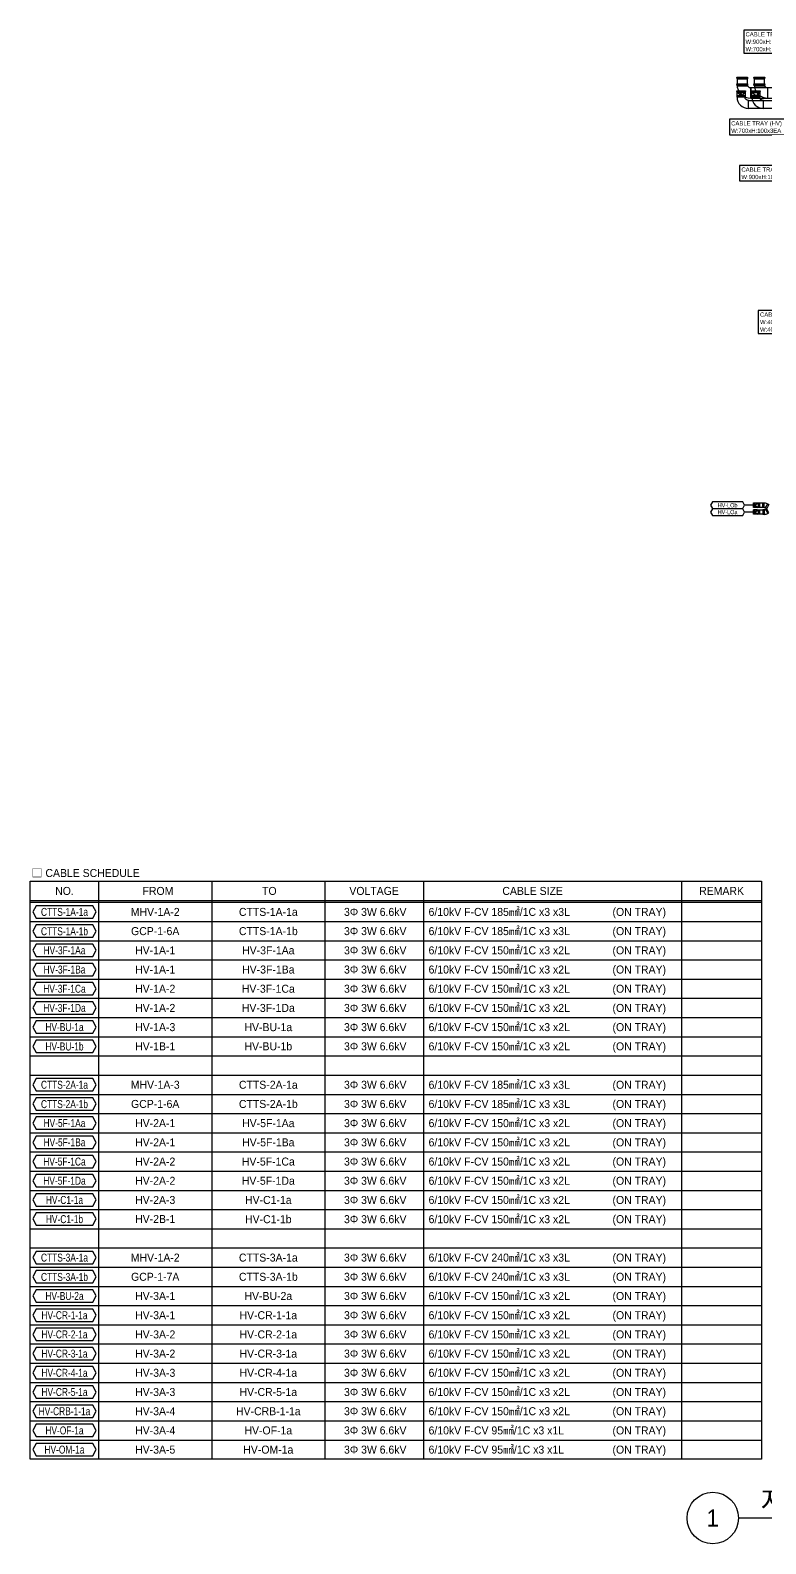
# Model space of a CAD drawing. Header units: millimetres. Extents: x 14100 to 374841, y -351975 to 881100.
# Drawn here: x 31047 to 95361, y -347550 to -215149 of the extents above; entities that cross this region are included whole.
import ezdxf
from ezdxf.enums import TextEntityAlignment as Align

# ---------------------------------------------------------------- set-up
doc = ezdxf.new("R2010")
doc.units = ezdxf.units.MM
doc.header["$LTSCALE"] = 150
for name, color, linetype in [('-----26 Electrical Cable Tray_HV_IT', 4, 'Continuous'), ('-----26 Electrical Cable Tray_HV_N', 30, 'Continuous'), ('-----26 Electrical Cable Tray_HV_UT A', 1, 'Continuous'), ('-----26 Electrical Cable Tray_HV_UT B', 71, 'Continuous'), ('-----26 Electrical Cable Tray_HV_발전기 A', 6, 'Continuous'), ('-----26 Electrical Cable Tray_HV_발전기 B', 103, 'Continuous'), ('-----29 Cable Schedule', 1, 'Continuous'), ('-----29 Indicator', 1, 'Continuous'), ('-----29 주기', 1, 'Continuous'), ('-----30 Text', 2, 'Continuous'), ('-----41 Drawing Title', 2, 'Continuous'), ('-----99 Cable Schedule', 2, 'Continuous')]:
    doc.layers.add(name, color=color, linetype=linetype)
doc.styles.add('ELEC', font='')
doc.styles.get('ELEC').set_extended_font_data('Dotum')

# ---------------------------------------------------------------- blocks, each defined once
blk = doc.blocks.new('A$634112462862')
at = {"color": 0}
for p, q in [((0, 100), (0, 500)), ((0, 500), (700, 500)), ((0, 0), (0, 100)), ((700, 0), (0, 0)), ((700, 500), (700, 100)), ((700, 100), (700, 0))]:
    blk.add_line(p, q, dxfattribs=at)
at = {"color": 8}
for p, q in [((700, 400), (0, 500)), ((700, 500), (0, 400)), ((350, 100), (0, 400)), ((0, 400), (700, 400)), ((700, 100), (0, 100)), ((350, 100), (700, 400))]:
    blk.add_line(p, q, dxfattribs=at)
blk = doc.blocks.new('A$527511562058')
at = {"color": 0}
for p, q in [((0, 400), (400, 400)), ((0, 0), (0, 400)), ((400, 0), (0, 0)), ((400, 400), (500, 400)), ((500, 0), (400, 0)), ((500, 400), (500, 0))]:
    blk.add_line(p, q, dxfattribs=at)
at = {"color": 8}
for p, q in [((100, 400), (0, 0)), ((0, 400), (100, 0)), ((100, 200), (400, 400)), ((100, 0), (100, 400)), ((100, 200), (400, 0)), ((400, 400), (400, 0))]:
    blk.add_line(p, q, dxfattribs=at)
blk = doc.blocks.new('A$C9a0ab699')
h = blk.add_hatch(color=0)
edge = h.paths.add_edge_path()
edge.add_arc((64, 64), 64, 720, 1080, ccw=False)
at = {"color": 0}
blk.add_circle((64, 64), 64, dxfattribs=at)
blk = doc.blocks.new('A$Cb57f820e')
at = {"layer": '-----26 Electrical Cable Tray_HV_발전기 B'}
for p, q in [((346, 541), (0, 341)), ((0, 341), (56, 244)), ((56, 244), (402, 444)), ((91, 111), (491, 111)), ((91, 111), (91, 0)), ((91, 0), (491, 0)), ((402, 444), (346, 541)), ((491, 0), (491, 111))]:
    blk.add_line(p, q, dxfattribs=at)
for radius in [267, 667]:
    blk.add_arc((-175, 111), radius, 0, 30, dxfattribs=at)
blk = doc.blocks.new('A$C0a3045ae')
at = {"layer": '-----26 Electrical Cable Tray_HV_발전기 A'}
for p, q in [((346, 541), (0, 341)), ((0, 341), (56, 244)), ((56, 244), (402, 444)), ((91, 111), (491, 111)), ((91, 111), (91, 0)), ((402, 444), (346, 541)), ((491, 0), (491, 111)), ((91, 0), (491, 0))]:
    blk.add_line(p, q, dxfattribs=at)
for radius in [267, 667]:
    blk.add_arc((-175, 111), radius, 0, 30, dxfattribs=at)

msp = doc.modelspace()

# ---------------------------------------------------------------- linework, layer by layer
at = {"layer": '-----26 Electrical Cable Tray_HV_IT', "elevation": 0}
for points in [[(92854, -219895), (92854, -219995), (93754, -219995), (93754, -219895)], [(94054, -221095), (100054, -221095), (100054, -220195), (94054, -220195)], [(94354, -219895), (94354, -219995), (95254, -219995), (95254, -219895)]]:
    msp.add_lwpolyline(points, close=True, dxfattribs=at)
for points in [[(93754, -219895), (92854, -219995)], [(92854, -219895), (93754, -219995)], [(95254, -219895), (94354, -219995)], [(94354, -219895), (95254, -219995)]]:
    msp.add_lwpolyline(points, dxfattribs=at)
for points in [[(94054, -220195), (94054, -220195, -0.4142136), (93754, -219895), (93754, -219895), (92854, -219895, 0.4142136), (94054, -221095)], [(95554, -220195), (95554, -220195, -0.4142136), (95254, -219895), (95254, -219895), (94354, -219895, 0.4142136), (95554, -221095)]]:
    msp.add_lwpolyline(points, format="xyb", close=True, dxfattribs=at)
at = {"layer": '-----26 Electrical Cable Tray_HV_N', "color": 1, "elevation": 0}
for points in [[(93436, -215149), (93436, -217149), (98282, -217149), (98282, -215149)], [(92182, -222938), (92182, -224288), (97028, -224288), (97028, -222938)], [(93075, -226984), (93075, -228334), (97921, -228334), (97921, -226984)], [(94704, -239670), (94704, -241670), (99550, -241670), (99550, -239670)]]:
    msp.add_lwpolyline(points, close=True, dxfattribs=at)
at = {"layer": '-----26 Electrical Cable Tray_HV_UT A', "elevation": 0}
for points in [[(92854, -219295), (92854, -219395), (93754, -219395), (93754, -219295)], [(93754, -219895), (93754, -219295), (92854, -219295), (92854, -219895)], [(94054, -221095), (98954, -221095), (98954, -220195), (94054, -220195)]]:
    msp.add_lwpolyline(points, close=True, dxfattribs=at)
for points in [[(93754, -219295), (92854, -219395)], [(92854, -219295), (93754, -219395)]]:
    msp.add_lwpolyline(points, dxfattribs=at)
msp.add_lwpolyline([(94054, -220195), (94054, -220195, -0.4142136), (93754, -219895), (93754, -219895), (92854, -219895, 0.4142136), (94054, -221095)], format="xyb", close=True, dxfattribs=at)
at = {"layer": '-----26 Electrical Cable Tray_HV_UT B', "elevation": 0}
for points in [[(94354, -219295), (94354, -219395), (95254, -219395), (95254, -219295)], [(95254, -219895), (95254, -219295), (94354, -219295), (94354, -219895)]]:
    msp.add_lwpolyline(points, close=True, dxfattribs=at)
for points in [[(95254, -219295), (94354, -219395)], [(94354, -219295), (95254, -219395)]]:
    msp.add_lwpolyline(points, dxfattribs=at)
msp.add_lwpolyline([(95554, -220195), (95554, -220195, -0.4142136), (95254, -219895), (95254, -219895), (94354, -219895, 0.4142136), (95554, -221095)], format="xyb", close=True, dxfattribs=at)
at = {"layer": '-----26 Electrical Cable Tray_HV_발전기 A'}
msp.add_line((94604, -257095), (94304, -257095), dxfattribs=at)
at = {"layer": '-----26 Electrical Cable Tray_HV_발전기 A', "elevation": 0}
for points in [[(92854, -220495), (92854, -220595), (93554, -220595), (93554, -220495)], [(94154, -220495), (94154, -220595), (94854, -220595), (94854, -220495)], [(100254, -221295), (100254, -221995), (93854, -221995), (93854, -221295)], [(95104, -257495), (94804, -257495), (94804, -257095), (95104, -257095)]]:
    msp.add_lwpolyline(points, close=True, dxfattribs=at)
for points in [[(93554, -220495), (92854, -220595)], [(92854, -220495), (93554, -220595)], [(94854, -220495), (94154, -220595)], [(94154, -220495), (94854, -220595)]]:
    msp.add_lwpolyline(points, dxfattribs=at)
for points in [[(93554, -220995), (92854, -220995, 0.4142136), (93854, -221995), (93854, -221295, -0.4142136)], [(94854, -220995), (94154, -220995, 0.4142136), (95154, -221995), (95154, -221295, -0.4142136)]]:
    msp.add_lwpolyline(points, format="xyb", close=True, dxfattribs=at)
at = {"layer": '-----26 Electrical Cable Tray_HV_발전기 B', "elevation": 0}
msp.add_lwpolyline([(95104, -256895), (94804, -256895), (94804, -256495), (95104, -256495)], close=True, dxfattribs=at)
at = {"layer": '-----29 주기', "elevation": 0}
for points in [[(90703, -256406), (90537, -256695), (90703, -256984), (93349, -256984), (93516, -256695), (93349, -256406)], [(90703, -257006), (90537, -257295), (90703, -257584), (93349, -257584), (93516, -257295), (93349, -257006)]]:
    msp.add_lwpolyline(points, close=True, dxfattribs=at)
at = {"layer": '-----41 Drawing Title', "color": 7}
msp.add_line((135622, -345300), (92978, -345300), dxfattribs=at)
msp.add_circle((90728, -345300), 2250, dxfattribs=at)
at = {"layer": '-----99 Cable Schedule', "color": 1}
for p, q in [((94354, -256695), (93516, -256695)), ((94354, -257295), (93516, -257295))]:
    msp.add_line(p, q, dxfattribs=at)
at = {"color": 0, "elevation": 0}
for points in [[(92829, -219295), (92829, -219245), (93779, -219245), (93779, -219295), (92829, -219295)], [(92879, -219395), (92854, -219395), (92854, -219295), (93754, -219295), (93754, -219395), (93729, -219395)], [(94329, -219295), (94329, -219245), (95279, -219245), (95279, -219295), (94329, -219295)], [(94379, -219395), (94354, -219395), (94354, -219295), (95254, -219295), (95254, -219395), (95229, -219395)], [(92829, -219895), (92829, -219845), (93779, -219845), (93779, -219895), (92829, -219895)], [(92829, -220495), (92829, -220445), (93579, -220445), (93579, -220495), (92829, -220495)], [(92879, -219995), (92854, -219995), (92854, -219895), (93754, -219895), (93754, -219995), (93729, -219995)], [(92879, -220595), (92854, -220595), (92854, -220495), (93554, -220495), (93554, -220595), (93529, -220595)], [(94129, -220495), (94129, -220445), (94879, -220445), (94879, -220495), (94129, -220495)], [(94179, -220595), (94154, -220595), (94154, -220495), (94854, -220495), (94854, -220595), (94829, -220595)], [(94329, -219895), (94329, -219845), (95279, -219845), (95279, -219895), (94329, -219895)], [(94379, -219995), (94354, -219995), (94354, -219895), (95254, -219895), (95254, -219995), (95229, -219995)]]:
    msp.add_lwpolyline(points, dxfattribs=at)

# ---------------------------------------------------------------- block references
at = {"layer": '-----26 Electrical Cable Tray_HV_발전기 A'}
for name, p in [('A$634112462862', (92854, -220995)), ('A$634112462862', (94154, -220995)), ('A$527511562058', (94304, -257495))]:
    msp.add_blockref(name, p, dxfattribs=at)
at = {"layer": '-----26 Electrical Cable Tray_HV_발전기 A', "rotation": 270}
msp.add_blockref('A$C0a3045ae', (95104, -257004), dxfattribs=at)
at = {"layer": '-----26 Electrical Cable Tray_HV_발전기 B'}
msp.add_blockref('A$527511562058', (94304, -256895), dxfattribs=at)
at = {"layer": '-----26 Electrical Cable Tray_HV_발전기 B', "xscale": -1, "rotation": 270}
msp.add_blockref('A$Cb57f820e', (95104, -256986), dxfattribs=at)
at = {"layer": '-----99 Cable Schedule', "color": 1, "xscale": -1.5, "yscale": 1.5, "zscale": 1.5, "rotation": 180}
for p in [(94258, -256599), (94258, -257199)]:
    msp.add_blockref('A$C9a0ab699', p, dxfattribs=at)

# ---------------------------------------------------------------- texts
at = {"layer": '-----26 Electrical Cable Tray_HV_IT', "ltscale": 7.5, "style": 'ELEC'}
msp.add_text('W:900xH:100x2EA', height=375, dxfattribs=at).set_placement((93596, -216149), align=Align.MIDDLE_LEFT)
at = {"layer": '-----26 Electrical Cable Tray_HV_N', "style": 'ELEC'}
for p in [(93596, -215499), (94864, -240020, 0)]:
    msp.add_text('CABLE TRAY (HV)', height=375, dxfattribs=at).set_placement(p, align=Align.MIDDLE_LEFT)
at = {"layer": '-----26 Electrical Cable Tray_HV_UT B', "style": 'ELEC'}
for s, p in [('CABLE TRAY (HV)', (93235, -227334)), ('W:900xH:100x1EA', (93235, -227984))]:
    msp.add_text(s, height=375, dxfattribs=at).set_placement(p, align=Align.MIDDLE_LEFT)
at = {"layer": '-----26 Electrical Cable Tray_HV_발전기 A', "style": 'ELEC'}
for s, p in [('W:700xH:100x2EA', (93596, -216799)), ('W:700xH:100x3EA', (92342, -223938)), ('CABLE TRAY (HV)', (92342, -223288)), ('W:400xH:100x1EA', (94864, -240670, 0))]:
    msp.add_text(s, height=375, dxfattribs=at).set_placement(p, align=Align.MIDDLE_LEFT)
at = {"layer": '-----26 Electrical Cable Tray_HV_발전기 B', "style": 'ELEC'}
msp.add_text('W:400xH:100x1EA', height=375, dxfattribs=at).set_placement((94864, -241320, 0), align=Align.MIDDLE_LEFT)
at = {"layer": '-----30 Text', "linetype": 'Continuous', "style": 'ELEC', "width": 0.8}
for s, p in [('HV-LOb', (92026, -256695)), ('HV-LOa', (92026, -257295))]:
    msp.add_text(s, height=375, dxfattribs=at).set_placement(p, align=Align.MIDDLE)
at = {"layer": '-----41 Drawing Title', "color": 2, "style": 'ELEC'}
msp.add_text('지상1층 전력간선설비 평면도(HV)', height=1800, dxfattribs=at).set_placement((94895, -344700))
at = {"layer": '-----41 Drawing Title', "color": 7, "style": 'ELEC'}
msp.add_text('1', height=1500, dxfattribs=at).set_placement((90728, -345300), align=Align.MIDDLE)
at = {"color": 0, "style": 'ELEC', "width": 0.7}
for s, p in [('HV 트레이-UT', (93327, -219349)), ('HV 트레이-UT', (94827, -219349)), ('HV 트레이-발전기', (93204, -220546)), ('HV 트레이-발전기', (94504, -220546))]:
    msp.add_text(s, height=50, dxfattribs=at).set_placement(p, align=Align.MIDDLE_CENTER)

# ---------------------------------------------------------------- wipeouts: each hides what was drawn before it
at = {"color": 3}
msp.add_wipeout([(31047, -289601), (95001, -289601), (95001, -340157), (31047, -340157)], dxfattribs=at).translate(0, 0, 0).dxf.layer = '-----26 Electrical Cable Tray_HV_발전기 B'

# ---------------------------------------------------------------- next in the draw order: linework, layer by layer
at = {"layer": '-----29 Cable Schedule'}
for p, q in [((37027, -289601, 0), (37027, -291437, 0)), ((46918, -289601, 0), (46918, -291437, 0)), ((56810, -289601, 0), (56810, -291437, 0)), ((65421, -289601, 0), (65421, -291437, 0)), ((88001, -289601, 0), (88001, -291437, 0))]:
    msp.add_line(p, q, dxfattribs=at)
at = {"layer": '-----29 Cable Schedule', "color": 3}
for p, q in [((31047, -291281, 0), (95001, -291281, 0)), ((31047, -291437, 0), (95001, -291437, 0))]:
    msp.add_line(p, q, dxfattribs=at)
at = {"layer": '-----29 Cable Schedule', "color": 1}
for p, q in [((37027, -291437, 0), (37027, -340157, 0)), ((46918, -291437, 0), (46918, -340157, 0)), ((56810, -291437, 0), (56810, -340157, 0)), ((65421, -291437, 0), (65421, -340157, 0)), ((88001, -291437, 0), (88001, -340157, 0)), ((31047, -293117, 0), (95001, -293117, 0)), ((31047, -294797, 0), (95001, -294797, 0)), ((31047, -296477, 0), (95001, -296477, 0)), ((31047, -298157, 0), (95001, -298157, 0)), ((31047, -299837, 0), (95001, -299837, 0)), ((31047, -301517, 0), (95001, -301517, 0)), ((31047, -303197, 0), (95001, -303197, 0)), ((31047, -304877, 0), (95001, -304877, 0)), ((31047, -306557, 0), (95001, -306557, 0)), ((31047, -308237, 0), (95001, -308237, 0)), ((31047, -309917, 0), (95001, -309917, 0)), ((31047, -311597, 0), (95001, -311597, 0)), ((31047, -313277, 0), (95001, -313277, 0)), ((31047, -314957, 0), (95001, -314957, 0)), ((31047, -316637, 0), (95001, -316637, 0)), ((31047, -318317, 0), (95001, -318317, 0)), ((31047, -319997, 0), (95001, -319997, 0)), ((31047, -321677, 0), (95001, -321677, 0)), ((31047, -323357, 0), (95001, -323357, 0)), ((31047, -325037, 0), (95001, -325037, 0)), ((31047, -326717, 0), (95001, -326717, 0)), ((31047, -328397, 0), (95001, -328397, 0)), ((31047, -330077, 0), (95001, -330077, 0)), ((31047, -331757, 0), (95001, -331757, 0)), ((31047, -333437, 0), (95001, -333437, 0)), ((31047, -335117, 0), (95001, -335117, 0)), ((31047, -336797, 0), (95001, -336797, 0)), ((31047, -338477, 0), (95001, -338477, 0))]:
    msp.add_line(p, q, dxfattribs=at)
at = {"layer": '-----29 Cable Schedule', "color": 3, "elevation": 0}
msp.add_lwpolyline([(31047, -289601), (95001, -289601), (95001, -340157), (31047, -340157)], close=True, dxfattribs=at)
at = {"layer": '-----29 주기', "elevation": 0}
for points in [[(31568, -291738), (31256, -292277), (31568, -292816), (36506, -292816), (36818, -292277), (36506, -291738)], [(31568, -293418), (31256, -293957), (31568, -294496), (36506, -294496), (36818, -293957), (36506, -293418)], [(31568, -295098), (31256, -295637), (31568, -296176), (36506, -296176), (36818, -295637), (36506, -295098)], [(31568, -296778), (31256, -297317), (31568, -297856), (36506, -297856), (36818, -297317), (36506, -296778)], [(31568, -298458), (31256, -298997), (31568, -299536), (36506, -299536), (36818, -298997), (36506, -298458)], [(31568, -300138), (31256, -300677), (31568, -301216), (36506, -301216), (36818, -300677), (36506, -300138)], [(31568, -301818), (31256, -302357), (31568, -302896), (36506, -302896), (36818, -302357), (36506, -301818)], [(31568, -303498), (31256, -304037), (31568, -304576), (36506, -304576), (36818, -304037), (36506, -303498)], [(31568, -306858), (31256, -307397), (31568, -307936), (36506, -307936), (36818, -307397), (36506, -306858)], [(31568, -308538), (31256, -309077), (31568, -309616), (36506, -309616), (36818, -309077), (36506, -308538)], [(31568, -310218), (31256, -310757), (31568, -311296), (36506, -311296), (36818, -310757), (36506, -310218)], [(31568, -311898), (31256, -312437), (31568, -312976), (36506, -312976), (36818, -312437), (36506, -311898)], [(31568, -313578), (31256, -314117), (31568, -314656), (36506, -314656), (36818, -314117), (36506, -313578)], [(31568, -315258), (31256, -315797), (31568, -316336), (36506, -316336), (36818, -315797), (36506, -315258)], [(31568, -316938), (31256, -317477), (31568, -318016), (36506, -318016), (36818, -317477), (36506, -316938)], [(31568, -318601), (31256, -319140), (31568, -319679), (36506, -319679), (36818, -319140), (36506, -318601)], [(31568, -321978), (31256, -322517), (31568, -323056), (36506, -323056), (36818, -322517), (36506, -321978)], [(31568, -323658), (31256, -324197), (31568, -324736), (36506, -324736), (36818, -324197), (36506, -323658)], [(31568, -325338), (31256, -325877), (31568, -326416), (36506, -326416), (36818, -325877), (36506, -325338)], [(31568, -327018), (31256, -327557), (31568, -328096), (36506, -328096), (36818, -327557), (36506, -327018)], [(31568, -328698), (31256, -329237), (31568, -329776), (36506, -329776), (36818, -329237), (36506, -328698)], [(31568, -330378), (31256, -330917), (31568, -331456), (36506, -331456), (36818, -330917), (36506, -330378)], [(31568, -332058), (31256, -332597), (31568, -333136), (36506, -333136), (36818, -332597), (36506, -332058)], [(31568, -333738), (31256, -334277), (31568, -334816), (36506, -334816), (36818, -334277), (36506, -333738)], [(31568, -335418), (31256, -335957), (31568, -336496), (36506, -336496), (36818, -335957), (36506, -335418)], [(31568, -337098), (31256, -337637), (31568, -338176), (36506, -338176), (36818, -337637), (36506, -337098)], [(31568, -338778), (31256, -339317), (31568, -339856), (36506, -339856), (36818, -339317), (36506, -338778)]]:
    msp.add_lwpolyline(points, close=True, dxfattribs=at)

# ---------------------------------------------------------------- next in the draw order: texts
at = {"layer": '-----29 Indicator', "color": 2, "linetype": 'Continuous', "style": 'ELEC'}
msp.add_text('□ CABLE SCHEDULE', height=700, dxfattribs=at).set_placement((31163, -288873, 0), align=Align.MIDDLE_LEFT)
at = {"layer": '-----30 Text', "style": 'ELEC'}
msp.add_text('NO.', height=700, dxfattribs=at).set_placement((34037, -290441, 0), align=Align.MIDDLE)
for s, p in [('FROM', (42213, -290441, 0)), ('TO', (51953, -290441, 0)), ('VOLTAGE', (61113, -290441, 0)), ('CABLE SIZE', (74978, -290441, 0)), ('REMARK', (91501, -290441, 0)), ('MHV-1A-2', (41973, -292277, 0)), ('CTTS-1A-1a', (51864, -292277, 0)), ('3Φ 3W 6.6kV', (61215, -292277, 0)), ('GCP-1-6A', (41973, -293957, 0)), ('CTTS-1A-1b', (51864, -293957, 0)), ('3Φ 3W 6.6kV', (61215, -293957, 0)), ('3Φ 3W 6.6kV', (61215, -295637, 0)), ('HV-1A-1', (41973, -295637, 0)), ('HV-3F-1Aa', (51864, -295637, 0)), ('HV-1A-1', (41973, -297317, 0)), ('HV-3F-1Ba', (51864, -297317, 0)), ('3Φ 3W 6.6kV', (61215, -297317, 0)), ('HV-1A-2', (41973, -298997, 0)), ('HV-3F-1Ca', (51864, -298997, 0)), ('3Φ 3W 6.6kV', (61215, -298997, 0)), ('HV-1A-2', (41973, -300677, 0)), ('HV-3F-1Da', (51864, -300677, 0)), ('3Φ 3W 6.6kV', (61215, -300677, 0)), ('HV-1A-3', (41973, -302357, 0)), ('HV-BU-1a', (51864, -302357, 0)), ('3Φ 3W 6.6kV', (61215, -302357, 0)), ('HV-1B-1', (41973, -304037, 0)), ('HV-BU-1b', (51864, -304037, 0)), ('3Φ 3W 6.6kV', (61215, -304037, 0)), ('MHV-1A-3', (41973, -307397, 0)), ('CTTS-2A-1a', (51864, -307397, 0)), ('3Φ 3W 6.6kV', (61215, -307397, 0)), ('GCP-1-6A', (41973, -309077, 0)), ('CTTS-2A-1b', (51864, -309077, 0)), ('3Φ 3W 6.6kV', (61215, -309077, 0)), ('HV-2A-1', (41973, -310757, 0)), ('HV-5F-1Aa', (51864, -310757, 0)), ('3Φ 3W 6.6kV', (61215, -310757, 0)), ('HV-2A-1', (41973, -312437, 0)), ('HV-5F-1Ba', (51864, -312437, 0)), ('3Φ 3W 6.6kV', (61215, -312437, 0)), ('HV-2A-2', (41973, -314117, 0)), ('HV-5F-1Ca', (51864, -314117, 0)), ('3Φ 3W 6.6kV', (61215, -314117, 0)), ('HV-2A-2', (41973, -315797, 0)), ('HV-5F-1Da', (51864, -315797, 0)), ('3Φ 3W 6.6kV', (61215, -315797, 0)), ('HV-2A-3', (41973, -317477, 0)), ('HV-C1-1a', (51864, -317477, 0)), ('3Φ 3W 6.6kV', (61215, -317477, 0)), ('HV-2B-1', (41973, -319140, 0)), ('HV-C1-1b', (51864, -319157, 0)), ('3Φ 3W 6.6kV', (61215, -319157, 0)), ('MHV-1A-2', (41973, -322517, 0)), ('CTTS-3A-1a', (51864, -322517, 0)), ('3Φ 3W 6.6kV', (61215, -322517, 0)), ('GCP-1-7A', (41973, -324197, 0)), ('CTTS-3A-1b', (51864, -324197, 0)), ('3Φ 3W 6.6kV', (61215, -324197, 0)), ('HV-3A-1', (41973, -325877, 0)), ('HV-BU-2a', (51864, -325877, 0)), ('3Φ 3W 6.6kV', (61215, -325877, 0)), ('HV-3A-1', (41973, -327557, 0)), ('HV-CR-1-1a', (51864, -327557, 0)), ('3Φ 3W 6.6kV', (61215, -327557, 0)), ('HV-3A-2', (41973, -329237, 0)), ('HV-CR-2-1a', (51864, -329237, 0)), ('3Φ 3W 6.6kV', (61215, -329237, 0)), ('HV-3A-2', (41973, -330917, 0)), ('HV-CR-3-1a', (51864, -330917, 0)), ('3Φ 3W 6.6kV', (61215, -330917, 0)), ('HV-3A-3', (41973, -332597, 0)), ('HV-CR-4-1a', (51864, -332597, 0)), ('3Φ 3W 6.6kV', (61215, -332597, 0)), ('HV-3A-3', (41973, -334277, 0)), ('HV-CR-5-1a', (51864, -334277, 0)), ('3Φ 3W 6.6kV', (61215, -334277, 0)), ('HV-3A-4', (41973, -335957, 0)), ('HV-CRB-1-1a', (51864, -335957, 0)), ('3Φ 3W 6.6kV', (61215, -335957, 0)), ('HV-3A-4', (41973, -337637, 0)), ('HV-OF-1a', (51864, -337637, 0)), ('3Φ 3W 6.6kV', (61215, -337637, 0)), ('3Φ 3W 6.6kV', (61215, -339317, 0)), ('HV-3A-5', (41973, -339317, 0)), ('HV-OM-1a', (51864, -339317, 0))]:
    msp.add_text(s, height=700, dxfattribs=at).set_placement(p, align=Align.MIDDLE_CENTER)
at = {"layer": '-----30 Text', "linetype": 'Continuous', "style": 'ELEC', "width": 0.8}
for s, p in [('CTTS-1A-1a', (34037, -292277, 0)), ('CTTS-1A-1b', (34037, -293957, 0)), ('HV-3F-1Aa', (34037, -295637, 0)), ('HV-3F-1Ba', (34037, -297317, 0)), ('HV-3F-1Ca', (34037, -298997, 0)), ('HV-3F-1Da', (34037, -300677, 0)), ('HV-BU-1a', (34037, -302357, 0)), ('HV-BU-1b', (34037, -304037, 0)), ('CTTS-2A-1a', (34037, -307397, 0)), ('CTTS-2A-1b', (34037, -309077, 0)), ('HV-5F-1Aa', (34037, -310757, 0)), ('HV-5F-1Ba', (34037, -312437, 0)), ('HV-5F-1Ca', (34037, -314117, 0)), ('HV-5F-1Da', (34037, -315797, 0)), ('HV-C1-1a', (34037, -317477, 0)), ('HV-C1-1b', (34037, -319140, 0)), ('CTTS-3A-1a', (34037, -322517, 0)), ('CTTS-3A-1b', (34037, -324197, 0)), ('HV-BU-2a', (34037, -325877, 0)), ('HV-CR-1-1a', (34037, -327557, 0)), ('HV-CR-2-1a', (34037, -329237, 0)), ('HV-CR-3-1a', (34037, -330917, 0)), ('HV-CR-4-1a', (34037, -332597, 0)), ('HV-CR-5-1a', (34037, -334277, 0)), ('HV-CRB-1-1a', (34037, -335957, 0)), ('HV-OF-1a', (34037, -337637, 0)), ('HV-OM-1a', (34037, -339317, 0))]:
    msp.add_text(s, height=700, dxfattribs=at).set_placement(p, align=Align.MIDDLE)
at = {"layer": '-----30 Text', "style": 'ELEC'}
for s, p in [('6/10kV F-CV 185㎟/1C x3 x3L', (65878, -292277, 0)), ('6/10kV F-CV 185㎟/1C x3 x3L', (65878, -293957, 0)), ('6/10kV F-CV 150㎟/1C x3 x2L', (65878, -295637, 0)), ('6/10kV F-CV 150㎟/1C x3 x2L', (65878, -297317, 0)), ('6/10kV F-CV 150㎟/1C x3 x2L', (65878, -298997, 0)), ('6/10kV F-CV 150㎟/1C x3 x2L', (65878, -300677, 0)), ('6/10kV F-CV 150㎟/1C x3 x2L', (65878, -302357, 0)), ('6/10kV F-CV 150㎟/1C x3 x2L', (65878, -304037)), ('6/10kV F-CV 185㎟/1C x3 x3L', (65878, -307397, 0)), ('6/10kV F-CV 185㎟/1C x3 x3L', (65878, -309077, 0)), ('6/10kV F-CV 150㎟/1C x3 x2L', (65878, -310757, 0)), ('6/10kV F-CV 150㎟/1C x3 x2L', (65878, -312437, 0)), ('6/10kV F-CV 150㎟/1C x3 x2L', (65878, -314117, 0)), ('6/10kV F-CV 150㎟/1C x3 x2L', (65878, -315797, 0)), ('6/10kV F-CV 150㎟/1C x3 x2L', (65878, -317477, 0)), ('6/10kV F-CV 150㎟/1C x3 x2L', (65878, -319157, 0)), ('6/10kV F-CV 240㎟/1C x3 x3L', (65878, -322517, 0)), ('6/10kV F-CV 240㎟/1C x3 x3L', (65878, -324197, 0)), ('6/10kV F-CV 150㎟/1C x3 x2L', (65878, -325877, 0)), ('6/10kV F-CV 150㎟/1C x3 x2L', (65878, -327557, 0)), ('6/10kV F-CV 150㎟/1C x3 x2L', (65878, -329237, 0)), ('6/10kV F-CV 150㎟/1C x3 x2L', (65878, -330917, 0)), ('6/10kV F-CV 150㎟/1C x3 x2L', (65878, -332597, 0)), ('6/10kV F-CV 150㎟/1C x3 x2L', (65878, -334277, 0)), ('6/10kV F-CV 150㎟/1C x3 x2L', (65878, -335957, 0)), ('6/10kV F-CV 95㎟/1C x3 x1L', (65878, -337637, 0)), ('6/10kV F-CV 95㎟/1C x3 x1L', (65878, -339317, 0))]:
    msp.add_text(s, height=700, dxfattribs=at).set_placement(p, align=Align.MIDDLE_LEFT)
for p in [(86643, -292277, 0), (86643, -293957, 0), (86643, -295637, 0), (86643, -297317, 0), (86643, -298997, 0), (86643, -300677, 0), (86643, -302357, 0), (86643, -304037), (86643, -307397, 0), (86643, -309077, 0), (86643, -310757, 0), (86643, -312437, 0), (86643, -314117, 0), (86643, -315797, 0), (86643, -317477, 0), (86643, -319157, 0), (86643, -322517, 0), (86643, -324197, 0), (86643, -325877, 0), (86643, -327557, 0), (86643, -329237, 0), (86643, -330917, 0), (86643, -332597, 0), (86643, -334277, 0), (86643, -335957, 0), (86643, -337637, 0), (86643, -339317, 0)]:
    msp.add_text('(ON TRAY)', height=700, dxfattribs=at).set_placement(p, align=Align.MIDDLE_RIGHT)

doc.saveas('drawing.dxf')
